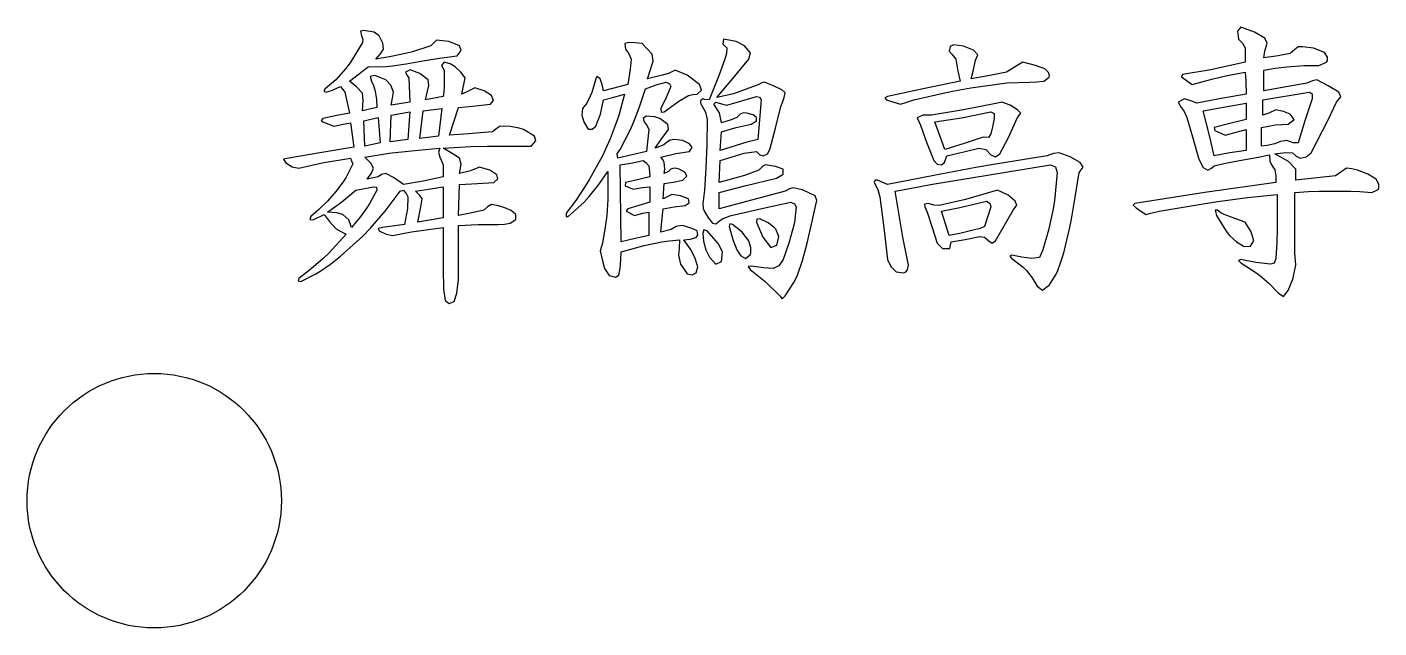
# Model space of a CAD drawing. Units: millimetres on the paper. Extents: x -136 to -16, y 1 to 54.
import ezdxf

# ---------------------------------------------------------------- set-up
doc = ezdxf.new("R2010")
doc.units = ezdxf.units.MM
doc.layers.add('0-0_CAM_LINE', color=7, linetype='Continuous')
doc.layers.add('0-1_ORIGIN', color=5, linetype='Continuous')

msp = doc.modelspace()

# ---------------------------------------------------------------- linework, layer by layer
at = {"layer": '0-0_CAM_LINE'}
for points in [[(-106.021, 53.677), (-106.314, 53.604), (-106.216, 53.188), (-106.094, 52.895), (-106.118, 52.602), (-107.218, 50.794), (-107.633, 50.256), (-108.489, 49.303), (-109.442, 48.496), (-109.564, 48.276), (-109.344, 48.203), (-108.782, 48.374), (-108.073, 48.692), (-107.878, 48.423), (-107.682, 48.203), (-107.291, 46.346), (-108.415, 46.126), (-109.637, 45.857), (-109.784, 45.686), (-109.637, 45.564), (-108.66, 45.173), (-107.853, 45.344), (-107.194, 45.466), (-106.9, 43.316), (-109.906, 42.827), (-112.668, 42.338), (-113.132, 42.24), (-112.961, 41.947), (-112.374, 41.58), (-111.788, 41.458), (-109.711, 41.923), (-107.194, 42.338), (-107.096, 42.118), (-106.998, 41.849), (-107.585, 40.652), (-107.853, 40.236), (-108.489, 39.381), (-109.246, 38.526), (-110.004, 37.793), (-110.713, 37.157)], [(-105.043, 49.669), (-105.458, 49.596), (-105.336, 49.181), (-105.165, 48.79), (-105.043, 48.399), (-104.896, 47.568), (-104.847, 46.835), (-106.118, 46.541), (-106.069, 47.47), (-106.118, 48.105), (-106.656, 48.667), (-107.291, 49.181), (-106.387, 49.84), (-105.63, 50.451), (-104.041, 50.476), (-103.479, 50.525), (-102.257, 50.696), (-100.937, 50.94), (-99.3, 51.209), (-97.712, 51.429), (-97.369, 51.893), (-97.516, 52.309), (-98.469, 52.675), (-99.569, 52.797), (-100.058, 52.309), (-101.695, 51.771), (-102.306, 51.624), (-103.577, 51.356), (-104.945, 51.136), (-104.53, 51.6), (-104.261, 52.015), (-104.31, 52.553), (-104.652, 53.188), (-105.092, 53.506), (-106.021, 53.677)], [(-74.08, 52.895), (-74.153, 52.455), (-73.787, 52.113), (-73.836, 51.624), (-73.982, 51.136), (-74.471, 49.743), (-75.351, 47.519), (-75.742, 47.543), (-75.937, 47.617), (-76.133, 47.421), (-76.133, 47.226), (-75.693, 46.419), (-75.546, 45.759), (-75.571, 43.511), (-75.644, 41.458), (-75.766, 39.503), (-75.937, 38.33), (-75.889, 37.89), (-75.742, 37.548), (-75.424, 37.011), (-75.058, 36.571), (-74.764, 36.522), (-74.471, 36.766), (-74.153, 36.986), (-73.396, 37.255), (-70.414, 37.939), (-68.117, 38.428), (-67.8, 38.281), (-67.629, 38.037), (-67.8, 36.644), (-67.922, 36.082), (-68.288, 34.811), (-68.802, 33.345), (-69.168, 32.807), (-69.681, 32.563), (-70.512, 32.612), (-71.636, 32.758), (-71.905, 32.734), (-71.734, 32.465), (-70.39, 31.39)], [(-68.606, 48.13), (-68.899, 48.399), (-69.584, 48.716), (-70.463, 49.083), (-70.683, 49.034), (-70.952, 48.887), (-73.2, 48.057), (-74.667, 47.714), (-73.274, 49.401), (-71.832, 51.136), (-71.685, 51.673), (-72.223, 52.309), (-72.98, 52.7), (-74.08, 52.895)], [(-28.186, 53.97), (-28.479, 53.604), (-28.381, 52.895), (-28.039, 52.553), (-27.795, 52.113), (-27.795, 50.842), (-30.849, 50.183), (-33.367, 49.767), (-33.44, 49.547), (-32.487, 48.887), (-31.534, 49.156), (-30.63, 49.376), (-29.383, 49.669), (-27.795, 49.963), (-27.721, 49.181), (-27.697, 48.008), (-30.067, 47.617), (-32.096, 47.226), (-32.609, 47.421), (-33.171, 47.617), (-33.733, 47.323), (-33.464, 46.835), (-33.196, 46.468), (-32.976, 45.955), (-32.462, 44.244), (-31.9, 42.24), (-31.509, 41.507), (-31.118, 41.263), (-30.776, 41.458), (-30.532, 41.654), (-29.676, 41.874), (-28.283, 42.143), (-26.793, 42.411), (-25.644, 42.631), (-25.595, 42.069), (-25.449, 41.752), (-25.155, 41.312), (-25.058, 40.774), (-25.058, 40.187), (-31.363, 39.283)], [(-23.371, 51.967), (-23.787, 51.624), (-24.862, 51.429), (-26.133, 51.233), (-26.035, 51.82), (-25.84, 52.553), (-26.035, 52.993), (-26.964, 53.531), (-28.186, 53.97)], [(-82.487, 52.602), (-82.853, 52.504), (-82.78, 52.015), (-82.511, 51.649), (-82.291, 51.136), (-82.365, 50.231), (-82.585, 48.887), (-84.735, 48.301), (-84.857, 48.863), (-85.028, 49.376), (-85.322, 49.572), (-85.419, 49.376), (-85.761, 48.179), (-85.908, 47.837), (-86.226, 47.226), (-86.592, 46.737), (-86.666, 46.15), (-86.495, 45.564), (-86.152, 45.002), (-86.03, 44.928), (-85.737, 44.928), (-85.419, 45.173), (-85.004, 46.248), (-84.735, 47.519), (-83.831, 47.739), (-82.878, 48.008), (-83.391, 46.126), (-83.611, 45.466), (-84.149, 44.049), (-84.833, 42.534), (-85.981, 40.481), (-86.372, 39.845), (-87.203, 38.599), (-88.059, 37.45), (-88.059, 37.182), (-87.863, 37.157), (-86.446, 38.452), (-86.006, 38.941), (-85.151, 39.992), (-84.344, 41.165)], [(-80.923, 46.053), (-81.216, 45.882), (-81.118, 45.564), (-80.874, 45.197), (-80.727, 44.88), (-80.825, 43.804), (-80.923, 42.925), (-83.464, 42.338), (-83.513, 42.729), (-83.269, 43.12), (-82.365, 44.831), (-82.071, 45.491), (-81.534, 46.908), (-81.021, 48.496), (-80.067, 48.839), (-79.163, 49.083), (-78.87, 48.936), (-78.772, 48.692), (-79.188, 47.714), (-79.652, 46.737), (-79.628, 46.419), (-79.359, 46.444), (-78.039, 47.397), (-77.208, 47.91), (-76.817, 47.983), (-76.426, 48.008), (-76.035, 48.374), (-76.231, 48.887), (-77.306, 49.694), (-78.381, 50.158), (-78.674, 49.987), (-78.968, 49.865), (-79.53, 49.694), (-80.825, 49.376), (-80.556, 50.207), (-80.336, 50.94), (-80.434, 51.576), (-81.314, 52.504), (-81.9, 52.578), (-82.487, 52.602)], [(-15.918, 40.041), (-16.162, 40.481), (-16.92, 40.921), (-17.824, 41.263), (-18.313, 41.409), (-18.802, 41.458), (-19.29, 41.092), (-19.779, 40.774), (-23.298, 40.383), (-23.298, 41.361), (-23.958, 42.045), (-25.155, 42.729), (-24.227, 42.851), (-23.591, 42.827), (-23.274, 42.509), (-22.907, 42.338), (-22.369, 42.46), (-21.93, 42.827), (-20.39, 45.808), (-19.681, 47.323), (-19.29, 47.788), (-19.486, 48.203), (-20.414, 48.765), (-21.441, 49.278), (-21.807, 49.205), (-22.321, 48.985), (-26.133, 48.301), (-26.133, 50.158), (-25.131, 50.329), (-24.08, 50.451), (-22.589, 50.574), (-21.245, 50.549), (-20.586, 50.842), (-20.488, 50.989), (-20.488, 51.307), (-20.757, 51.722), (-21.734, 52.089), (-22.712, 52.211), (-23.103, 52.211), (-23.371, 51.967)], [(-94.168, 45.002), (-94.584, 44.684), (-96.71, 44.513), (-98.396, 44.391), (-97.614, 46.835), (-96.368, 46.957), (-94.779, 47.128), (-94.51, 47.47), (-94.681, 47.91), (-95.341, 48.325), (-96.148, 48.594), (-96.685, 48.301), (-97.321, 48.008), (-97.027, 49.474), (-97.394, 49.963), (-97.907, 50.451), (-98.347, 50.696), (-98.885, 50.842), (-99.129, 50.574), (-98.885, 50.158), (-98.885, 48.692), (-98.909, 48.228), (-98.982, 47.812), (-100.546, 47.519), (-100.375, 48.179), (-100.253, 48.79), (-100.302, 49.303), (-101.035, 49.865), (-101.891, 50.183), (-102.306, 49.963), (-102.184, 49.694), (-102.013, 49.474), (-101.915, 47.323), (-103.577, 47.03), (-103.479, 47.666), (-103.381, 48.203), (-103.601, 48.814), (-104.065, 49.278), (-104.505, 49.474), (-105.043, 49.669)], [(-70.39, 31.39), (-69.095, 30.119), (-68.875, 29.875), (-68.606, 30.119), (-67.775, 31.414), (-67.531, 31.976), (-67.066, 33.272), (-66.651, 34.811), (-66.187, 36.864), (-65.967, 37.939), (-65.82, 38.599), (-65.967, 39.014), (-67.091, 39.528), (-67.922, 39.699), (-68.239, 39.625), (-68.606, 39.405), (-74.471, 37.841), (-74.471, 39.308), (-72.076, 39.919), (-69.388, 40.579), (-68.802, 40.921), (-68.802, 41.361), (-69.486, 41.605), (-70.366, 41.752), (-70.61, 41.629), (-70.952, 41.263), (-72.223, 40.798), (-74.471, 40.187), (-74.373, 42.143), (-72.247, 42.778), (-71.148, 42.925), (-70.854, 42.631), (-70.561, 42.534), (-70.17, 42.729), (-69.975, 43.12), (-69.486, 45.002), (-68.997, 46.932), (-68.826, 47.372), (-68.704, 47.714), (-68.606, 48.13)], [(-79.554, 36.742), (-79.456, 37.841), (-78.479, 38.013), (-77.501, 38.135), (-77.135, 38.379), (-77.208, 38.721), (-77.917, 39.014), (-78.674, 39.112), (-79.456, 38.721), (-79.359, 40.09), (-78.552, 40.212), (-77.697, 40.383), (-77.355, 40.75), (-77.501, 41.067), (-78.015, 41.361), (-78.381, 41.458), (-78.577, 41.434), (-78.772, 41.361), (-78.968, 41.165), (-79.359, 40.97), (-79.31, 41.409), (-79.359, 41.947), (-79.481, 42.216), (-79.652, 42.436), (-78.332, 42.753), (-77.11, 42.925), (-76.866, 43.291), (-77.11, 43.609), (-77.697, 43.902), (-78.479, 44), (-78.821, 43.951), (-79.065, 43.804), (-79.383, 43.511), (-80.141, 43.218), (-79.652, 43.975), (-78.968, 44.88), (-79.017, 45.319), (-79.75, 45.857), (-80.19, 46.004), (-80.923, 46.053)], [(-97.76, 30.363), (-97.614, 31.585), (-97.614, 36.375), (-95.854, 36.449), (-94.095, 36.473), (-93.533, 36.497), (-93.02, 36.571), (-92.506, 36.913), (-92.531, 37.353), (-92.922, 37.695), (-93.508, 37.939), (-94.046, 38.11), (-94.681, 38.232), (-95.048, 38.013), (-95.366, 37.744), (-96.27, 37.524), (-97.614, 37.255), (-97.516, 39.992), (-95.928, 40.09), (-94.486, 40.187), (-94.119, 40.505), (-94.193, 40.872), (-94.828, 41.287), (-95.757, 41.556), (-96.539, 41.214), (-97.516, 40.97), (-97.369, 41.8), (-97.516, 42.338), (-98.176, 42.753), (-98.982, 43.218), (-96.539, 43.364), (-95.072, 43.413), (-91.162, 43.413), (-90.747, 43.878), (-90.869, 44.293), (-91.847, 44.88), (-92.213, 45.002), (-93.02, 45.148), (-93.899, 45.173), (-94.168, 45.002)], [(-44.29, 42.827), (-44.804, 42.753), (-45.366, 42.534), (-49.96, 41.8), (-51.695, 41.507), (-55.434, 40.798), (-59.54, 39.992), (-59.955, 40.187), (-60.419, 40.383), (-60.639, 40.383), (-60.713, 40.187), (-60.395, 39.577), (-60.224, 38.917), (-59.857, 36.155), (-59.54, 33.345), (-59.246, 32.734), (-58.758, 32.27), (-58.098, 32.172), (-57.951, 32.221), (-57.756, 32.441), (-57.682, 32.856), (-58.171, 35.324), (-58.855, 39.405), (-57.242, 39.699), (-55.727, 39.992), (-50.473, 40.872), (-45.072, 41.752), (-44.632, 41.58), (-44.486, 41.067), (-44.706, 38.55), (-44.852, 37.695), (-45.243, 35.96), (-45.757, 34.225), (-46.05, 33.54), (-46.734, 33.443), (-47.614, 33.565), (-48.494, 33.736), (-48.689, 33.663), (-48.494, 33.443), (-47.492, 32.685)], [(-47.492, 32.685), (-47.198, 32.392), (-46.685, 31.732), (-46.245, 30.999), (-45.781, 30.632), (-45.17, 31.097), (-44.632, 31.952), (-44.461, 32.294), (-44.168, 33.052), (-43.899, 33.931), (-43.386, 36.082), (-43.215, 36.937), (-42.873, 38.868), (-42.531, 41.067), (-42.164, 41.532), (-42.433, 41.947), (-43.337, 42.46), (-44.29, 42.827)], [(-84.344, 41.165), (-84.369, 38.672), (-84.442, 37.255), (-84.588, 36.253), (-84.833, 34.811), (-84.931, 34.493), (-85.028, 34.127), (-84.833, 33.247), (-84.637, 32.563), (-84.246, 31.927), (-83.66, 31.781), (-83.367, 31.976), (-83.269, 32.563), (-83.195, 33.32), (-83.171, 34.029), (-81.143, 34.591), (-79.554, 34.909), (-78.87, 35.007), (-77.99, 35.104), (-78.015, 34.322), (-78.088, 33.736), (-77.892, 32.929), (-77.306, 32.074), (-76.866, 32.001), (-76.524, 32.172), (-76.353, 32.71), (-76.622, 33.54), (-77.013, 34.274), (-77.599, 35.104), (-77.037, 35.153), (-76.524, 35.3), (-76.353, 35.544), (-76.426, 35.886), (-76.891, 36.106), (-77.697, 36.375), (-77.99, 36.351), (-78.283, 36.277), (-78.723, 36.009), (-79.652, 35.789), (-79.554, 36.742)], [(-31.363, 39.283), (-37.57, 38.33), (-37.741, 38.184), (-37.472, 37.939), (-37.057, 37.646), (-36.592, 37.353), (-36.152, 37.475), (-35.419, 37.646), (-31.509, 38.306), (-30.214, 38.501), (-27.599, 38.843), (-24.96, 39.112), (-24.96, 36.082), (-24.984, 34.884), (-25.058, 33.443), (-25.229, 33.027), (-25.546, 32.954), (-26.842, 33.101), (-28.186, 33.345), (-28.381, 33.272), (-28.186, 33.052), (-26.939, 32.27), (-26.524, 31.952), (-25.693, 31.243), (-24.862, 30.412), (-24.398, 30.07), (-23.982, 30.608), (-23.567, 31.61), (-23.298, 32.856), (-23.371, 33.931), (-23.396, 35.202), (-23.396, 39.308), (-22.174, 39.381), (-21.245, 39.405), (-18.411, 39.405), (-17.604, 39.381), (-16.553, 39.308), (-15.991, 39.552), (-15.918, 39.699), (-15.918, 40.041)], [(-110.713, 37.157), (-110.81, 36.888), (-110.517, 36.864), (-109.54, 37.353), (-109.075, 36.742), (-108.464, 36.082), (-108, 35.813), (-107.585, 35.593), (-109.1, 33.931), (-109.613, 33.443), (-110.688, 32.514), (-111.788, 31.683), (-111.837, 31.463), (-111.592, 31.39), (-110.273, 32.074), (-109.833, 32.343), (-108.953, 32.954), (-108.073, 33.638), (-106.094, 35.422), (-105.434, 36.106), (-104.114, 37.646), (-102.795, 39.405), (-102.501, 39.503), (-102.208, 39.161), (-102.11, 38.917), (-102.135, 37.866), (-102.404, 36.473), (-104.359, 36.18), (-104.725, 36.106), (-104.652, 35.886), (-104.017, 35.593), (-103.479, 35.495), (-101.768, 35.813), (-98.982, 36.18), (-98.982, 32.563), (-98.934, 30.73), (-98.787, 29.728), (-98.445, 29.459), (-98.005, 29.63), (-97.76, 30.363)]]:
    msp.add_lwpolyline(points, dxfattribs=at)
for points in [[(-53.674, 52.406), (-53.968, 52.26), (-54.065, 51.82), (-53.821, 51.551), (-53.479, 51.136), (-53.283, 50.06), (-53.088, 49.181), (-56.363, 48.496), (-59.54, 47.812), (-59.76, 47.69), (-59.637, 47.519), (-58.978, 47.323), (-58.367, 47.128), (-57.829, 47.323), (-57.194, 47.519), (-54.603, 48.105), (-53.772, 48.276), (-52.135, 48.57), (-48.958, 49.01), (-46.93, 49.083), (-46.27, 49.107), (-45.659, 49.181), (-45.195, 49.523), (-45.146, 49.645), (-45.243, 49.938), (-45.561, 50.256), (-46.392, 50.549), (-47.516, 50.842), (-48.274, 50.427), (-48.982, 49.963), (-50.449, 49.669), (-52.11, 49.376), (-51.915, 50.183), (-51.719, 51.038), (-51.524, 51.502), (-51.915, 51.918), (-52.795, 52.284)], [(-26.231, 47.519), (-22.125, 48.203), (-21.856, 48.057), (-21.832, 47.617), (-22.492, 45.662), (-23.103, 43.707), (-23.543, 43.707), (-24.08, 43.902), (-24.642, 43.829), (-25.155, 43.609), (-25.84, 43.462), (-26.328, 43.413), (-26.328, 45.075), (-25.107, 45.295), (-23.982, 45.368), (-23.445, 45.784), (-23.787, 46.248), (-24.398, 46.492), (-25.058, 46.639), (-25.693, 46.321), (-26.231, 46.15)], [(-71.148, 47.812), (-70.903, 47.739), (-70.757, 47.519), (-71.05, 44), (-72.027, 43.755), (-74.373, 43.022), (-74.276, 44.684), (-72.98, 45.051), (-71.636, 45.368), (-71.172, 45.662), (-71.148, 45.955), (-71.465, 46.199), (-72.027, 46.346), (-72.321, 46.37), (-72.614, 46.248), (-72.907, 45.955), (-73.396, 45.735), (-74.276, 45.466), (-74.447, 46.37), (-74.96, 47.128), (-74.764, 47.323), (-74.276, 47.152), (-73.787, 47.03), (-72.883, 47.323)], [(-49.373, 47.323), (-49.764, 47.226), (-52.795, 46.615), (-55.63, 46.15), (-56.412, 46.15), (-56.9, 45.93), (-56.607, 45.271), (-56.069, 43.755), (-55.434, 42.143), (-55.116, 41.8), (-54.75, 41.752), (-54.481, 41.947), (-54.261, 42.534), (-52.77, 42.9), (-51.426, 43.218), (-50.815, 43.12), (-50.351, 42.631), (-49.96, 42.46), (-49.569, 42.729), (-48.836, 44.122), (-48.005, 45.955), (-47.712, 46.321), (-48.005, 46.639), (-48.64, 47.055)], [(-27.697, 47.226), (-27.697, 45.759), (-29.041, 45.442), (-30.532, 45.075), (-30.483, 44.806), (-29.554, 44.391), (-28.601, 44.66), (-27.697, 44.88), (-27.697, 43.022), (-29.139, 42.802), (-30.532, 42.534), (-30.923, 44.22), (-31.509, 46.541), (-29.725, 46.859)], [(-106.021, 45.662), (-104.75, 45.955), (-104.554, 43.707), (-105.923, 43.413)], [(-103.577, 46.15), (-101.915, 46.444), (-102.11, 44), (-103.674, 43.804)], [(-100.742, 46.541), (-99.08, 46.737), (-99.373, 44.293), (-101.035, 44.098)], [(-50.351, 46.444), (-50.082, 46.297), (-50.058, 45.857), (-50.229, 45.124), (-50.351, 44.489), (-50.571, 44.171), (-51.035, 44.195), (-52.721, 43.633), (-54.456, 43.12), (-54.872, 44.269), (-55.336, 45.564), (-52.966, 45.93)], [(-99.276, 43.218), (-99.373, 42.876), (-99.276, 42.436), (-99.105, 42.118), (-98.982, 41.752), (-98.982, 40.676), (-100.742, 40.31), (-102.501, 39.992), (-103.381, 40.627), (-104.065, 40.97), (-104.432, 40.896), (-104.75, 40.676), (-105.727, 40.481), (-105.336, 41.018), (-105.141, 41.458), (-105.385, 41.898), (-105.923, 42.436), (-103.748, 42.778), (-102.941, 42.876), (-101.182, 43.047)], [(-80.727, 41.654), (-80.654, 41.116), (-80.63, 40.676), (-81.998, 40.359), (-82.78, 40.187), (-82.804, 39.894), (-82.096, 39.601), (-81.289, 39.748), (-80.63, 39.796), (-80.63, 38.428), (-82.585, 37.841), (-82.731, 37.646), (-81.998, 37.255), (-81.24, 37.475), (-80.727, 37.548), (-80.727, 35.495), (-81.925, 35.202), (-83.171, 34.909), (-83.269, 41.752), (-82.316, 41.898), (-81.216, 42.143), (-80.947, 41.923)], [(-106.705, 39.503), (-105.141, 39.796), (-104.872, 39.772), (-104.847, 39.503), (-105.483, 38.355), (-105.752, 37.939), (-106.363, 37.084), (-107.096, 36.18), (-107.34, 36.864), (-107.878, 37.353), (-108.415, 37.499), (-109.246, 37.548), (-107.976, 38.477)], [(-98.982, 39.796), (-98.982, 37.059), (-101.231, 36.668), (-100.937, 38.013), (-100.84, 38.721), (-101.035, 39.039), (-101.426, 39.405), (-100.278, 39.601)], [(-49.764, 39.503), (-52.624, 38.672), (-54.945, 38.135), (-55.434, 38.184), (-55.923, 38.33), (-56.24, 38.257), (-56.216, 38.037), (-56.118, 37.817), (-56.021, 37.548), (-55.556, 36.18), (-55.141, 34.811), (-54.652, 34.322), (-54.017, 34.322), (-53.87, 34.909), (-52.648, 35.129), (-51.328, 35.398), (-50.937, 35.349), (-50.546, 35.007), (-50.253, 34.811), (-49.96, 35.007), (-48.396, 37.744), (-48.054, 38.184), (-48.2, 38.526), (-48.836, 39.063)], [(-54.75, 37.646), (-53.112, 37.964), (-50.742, 38.526), (-50.449, 38.355), (-50.351, 38.037), (-50.644, 37.206), (-50.937, 36.277), (-51.304, 36.106), (-51.817, 35.984), (-53.112, 35.666), (-54.065, 35.495), (-54.383, 36.522)], [(-29.652, 37.353), (-29.945, 37.499), (-30.239, 37.744), (-30.458, 37.719), (-30.336, 37.255), (-29.481, 35.862), (-29.188, 35.495), (-28.552, 34.909), (-27.892, 34.518), (-27.33, 34.542), (-27.013, 35.007), (-27.257, 35.813), (-27.795, 36.668), (-28.699, 36.986)], [(-73.298, 36.473), (-73.518, 36.522), (-73.591, 36.277), (-73.274, 35.129), (-72.907, 34.225), (-72.565, 33.687), (-72.125, 33.443), (-71.71, 33.76), (-71.661, 33.931), (-71.661, 34.396), (-71.832, 35.007), (-72.443, 35.764)], [(-70.854, 36.962), (-71.123, 36.937), (-71.148, 36.668), (-70.586, 35.324), (-69.877, 34.42), (-69.364, 34.616), (-69.193, 35.398), (-69.437, 36.033), (-69.608, 36.229), (-70.121, 36.595)], [(-75.546, 35.886), (-75.84, 35.984), (-75.937, 35.691), (-75.864, 34.982), (-75.644, 34.225), (-75.326, 33.565), (-74.764, 32.954), (-74.276, 33.174), (-74.178, 34.029), (-74.569, 34.787)]]:
    msp.add_lwpolyline(points, close=True, dxfattribs=at)
at = {"layer": '0-1_ORIGIN'}
msp.add_circle((-124.614, 11.962), 11.286, dxfattribs=at)

doc.saveas('drawing.dxf')
